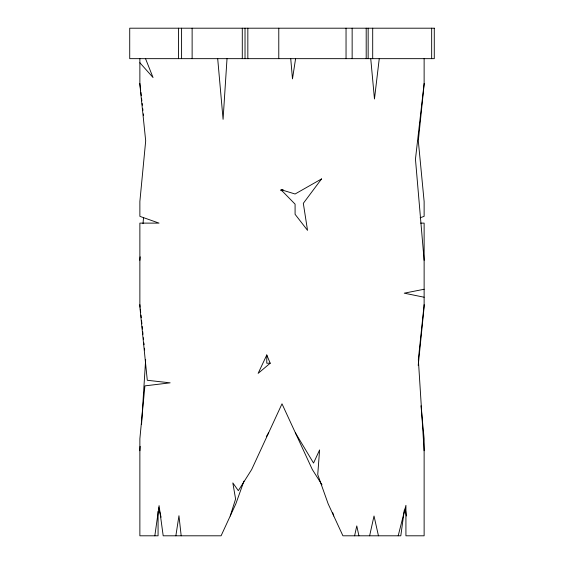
<?xml version="1.0" encoding="UTF-8"?>
<svg xmlns="http://www.w3.org/2000/svg" width="564" height="564" viewBox="0 0 564 564"><rect width="100%" height="100%" fill="white"/><g stroke="black" fill="none" stroke-linecap="round" stroke-linejoin="round"><path stroke-width="0.85" d="M139.872 450.721L140.147 446.335M141.543 424.417L145.653 359.536M227.017 58.656L223.083 119.328L217.697 58.656M139.872 260.307L140.168 256.817M143.009 223.682L143.538 217.577M418.213 365.437L424.128 306.915L424.128 223.118L420.645 223.118M424.128 304.659L418.347 359.536L424.128 450.721M424.128 83.472L415.456 159.154L424.128 260.307M379.255 58.656L374.468 98.982L370.738 58.656M404.325 509.948L400.807 535.8L342.912 535.8L328.17 503.863L317.736 474.606L319.605 449.945L313.549 463.051L295.416 432.884M154.832 535.8L159.083 505.64L163.193 535.8L221.088 535.8L235.83 503.863L243.944 481.106M295.592 58.656L292.483 78.882L290.728 58.656M175.862 535.8L178.957 515.736L181.185 535.8M354.601 535.8L356.779 525.888L358.908 535.8M369.631 535.8L374.017 515.975L378.451 535.8M398.184 535.8L405.925 505.344L405.925 535.8L424.128 535.8L424.128 438.757L420.991 405.812M230.225 516.011L235.597 499.006L232.826 482.897L238.332 490.666L251.678 469.523L282 403.824L312.322 469.523L321.988 484.829M266.321 436.656L268.584 432.884M281.929 190.851L283.114 189.638M420.138 217.76L424.128 216.35L424.128 201.475L418.312 140.845L424.128 84.537L424.128 58.656M280.611 190.413L282.275 189.899M424.128 289.254L404.233 293.174L424.128 297.228M270.255 363.216L266.772 363.216L266.772 355.221M139.872 62.745L153.034 77.522L145.526 58.656M332.753 512.775L333.775 516.011M158.724 507.882L161.085 517.188M405.276 508.227L406.369 515.982M139.872 83.472L140.669 90.43M140.866 92.172L141.268 95.654M141.564 98.263L141.867 100.871M142.163 103.48L142.368 105.221M142.762 108.704L142.96 110.438M143.362 113.921L143.559 115.662M139.872 304.659L140.147 307.267M140.33 309.009L140.697 312.498M140.972 315.107L141.247 317.722M141.522 320.338L141.888 323.821M142.163 326.436L142.438 329.045M142.72 331.66L142.995 334.276M143.362 337.758L143.545 339.5M143.912 342.982L144.095 344.731M144.462 348.214L144.645 349.955M431.664 28.2L431.664 58.656M372.698 28.2L372.698 58.656M368.158 28.2L368.158 58.656M366.198 28.2L366.198 58.656M352.147 28.2L352.147 58.656M346.042 28.2L346.042 58.656M278.778 28.2L278.778 58.656M247.836 28.2L247.836 58.656M245.023 28.2L245.023 58.656M242.294 28.2L242.294 58.656M192.127 28.2L192.127 58.656M181.587 28.2L181.587 58.656M178.492 28.2L178.492 58.656M158.075 511.435L158.075 535.8L139.872 535.8L139.872 438.757L144.906 385.875L170.138 382.836L147.289 380.284L139.872 306.915L139.872 223.118L159.013 223.118L139.872 216.35L139.872 201.475L145.688 140.845L139.872 84.537L139.872 58.656M266.772 355.003L258.129 373.375L270.205 363.216L266.772 355.003M321.55 178.929L303.319 203.322L307.528 230.352L295.085 214.306L295.085 204.154L280.886 189.638L295.085 194.002L321.55 178.929M434.28 28.2L129.72 28.2L129.72 58.656L434.28 58.656L434.28 28.2"/></g></svg>
